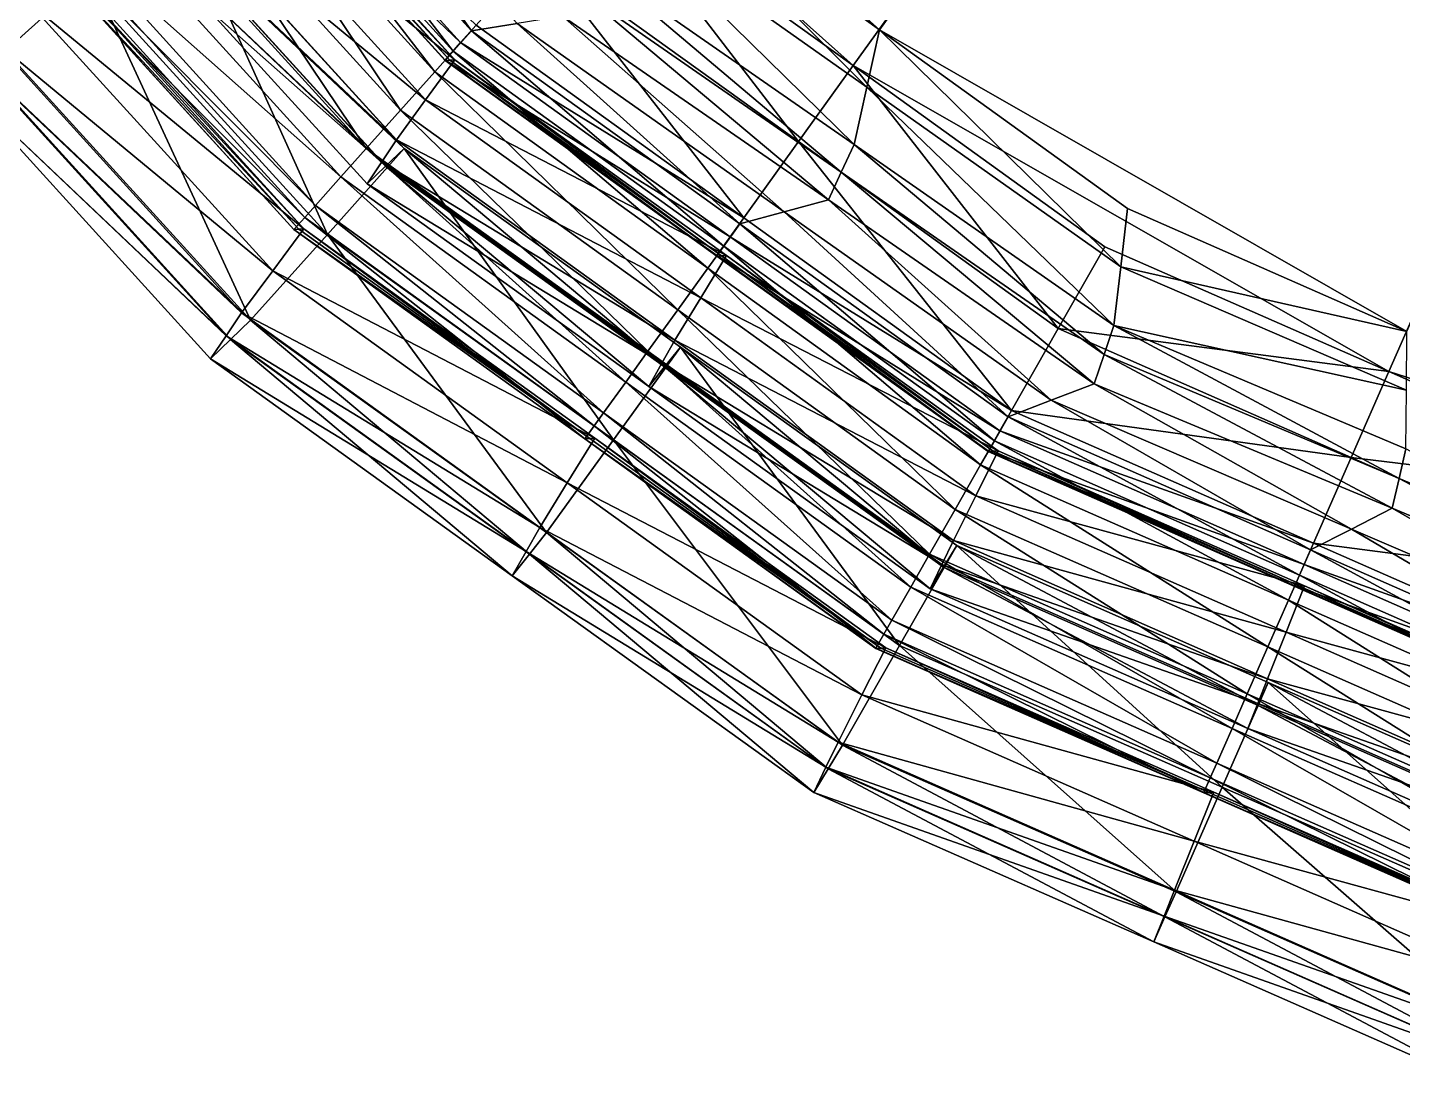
# Model space of a CAD drawing. Extents: x -0.89 to 1.27, y -1.13 to 1.5.
# Drawn here: x -0.5861 to -0.1678, y -1.0881 to -0.7642 of the extents above; entities that cross this region are included whole.
import ezdxf

# ---------------------------------------------------------------- set-up
doc = ezdxf.new("R2010")
doc.units = 0
doc.layers.add('NoName2', color=15, linetype='CONTINUOUS')

msp = doc.modelspace()

# ---------------------------------------------------------------- linework, layer by layer
at = {"layer": 'NoName2', "color": 0}
for points in [[(0.189727, -0.047198, 0.062977), (-0.33491, -0.775809, 0.062975), (-0.474932, -0.650809, 0.062972)], [(0.189721, -0.047525, 0.000983), (-0.46476, -0.641896, 0.000978), (-0.326882, -0.764982, 0.000981)], [(0.189727, -0.047198, 0.062977), (-0.171959, -0.868964, 0.062979), (-0.33491, -0.775809, 0.062975)], [(0.189721, -0.047525, 0.000983), (-0.326882, -0.764982, 0.000981), (-0.166427, -0.856711, 0.000985)], [(0.189727, -0.047198, 0.062977), (0.0068, -0.926205, 0.062982), (-0.171959, -0.868964, 0.062979)], [(-0.326882, -0.764982, 0.000981), (-0.46476, -0.641896, 0.000978), (-0.40229, -0.710685, 0.00098)], [(-0.33491, -0.775809, 0.062975), (-0.41149, -0.720668, 0.062973), (-0.474932, -0.650809, 0.062972)], [(-0.566927, -0.747973, 3.541164), (-0.592747, -0.771364, 3.541143), (-0.639041, -0.668759, 3.541121)], [(-0.596111, -0.768395, 3.430726), (-0.585712, -0.756582, 3.402498), (-0.671295, -0.685688, 3.430667)], [(-0.450981, -0.765212, 0.029917), (-0.504643, -0.690006, 0.029779), (-0.51859, -0.690766, 0.029915)], [(-0.437117, -0.76299, 0.029326), (-0.504643, -0.690006, 0.029779), (-0.450981, -0.765212, 0.029917)], [(-0.454315, -0.768828, 0.161234), (-0.527488, -0.698792, 0.193985), (-0.522276, -0.693995, 0.161232)], [(-0.456572, -0.771475, 0.029917), (-0.51859, -0.690766, 0.029915), (-0.524771, -0.696379, 0.029915)], [(-0.454315, -0.768828, 0.161234), (-0.522276, -0.693995, 0.161232), (-0.4496, -0.763484, 0.12848)], [(-0.450981, -0.765212, 0.029917), (-0.51859, -0.690766, 0.029915), (-0.456572, -0.771475, 0.029917)], [(-0.462163, -0.777738, 0.029917), (-0.524771, -0.696379, 0.029915), (-0.530952, -0.701993, 0.029915)], [(-0.456572, -0.771475, 0.029917), (-0.524771, -0.696379, 0.029915), (-0.462163, -0.777738, 0.029917)], [(-0.472583, -0.78941, 0.045877), (-0.530952, -0.701993, 0.029915), (-0.542472, -0.712454, 0.045876)], [(-0.456052, -0.774057, 3.374356), (-0.534295, -0.709916, 3.40253), (-0.524535, -0.698666, 3.374298)], [(-0.462163, -0.777738, 0.029917), (-0.530952, -0.701993, 0.029915), (-0.472583, -0.78941, 0.045877)], [(-0.457543, -0.77419, 3.111548), (-0.526013, -0.698804, 3.111517), (-0.527492, -0.698942, 2.848737)], [(-0.459033, -0.774302, 0.259494), (-0.527492, -0.698931, 1.554115), (-0.527491, -0.69892, 0.259492)], [(-0.459034, -0.774313, 1.554116), (-0.527492, -0.698931, 1.554115), (-0.459033, -0.774302, 0.259494)], [(-0.459034, -0.774313, 1.554116), (-0.527492, -0.698942, 2.848737), (-0.527492, -0.698931, 1.554115)], [(-0.459034, -0.774323, 2.848739), (-0.457543, -0.77419, 3.111548), (-0.527492, -0.698942, 2.848737)], [(-0.459034, -0.774323, 2.848739), (-0.527492, -0.698942, 2.848737), (-0.459034, -0.774313, 1.554116)], [(-0.459032, -0.774238, 0.226741), (-0.527491, -0.69892, 0.259492), (-0.52749, -0.698856, 0.226739)], [(-0.459033, -0.774302, 0.259494), (-0.527491, -0.69892, 0.259492), (-0.459032, -0.774238, 0.226741)], [(-0.45903, -0.774173, 0.193987), (-0.52749, -0.698856, 0.226739), (-0.527488, -0.698792, 0.193985)], [(-0.459032, -0.774238, 0.226741), (-0.52749, -0.698856, 0.226739), (-0.45903, -0.774173, 0.193987)], [(-0.45903, -0.774173, 0.193987), (-0.527488, -0.698792, 0.193985), (-0.454315, -0.768828, 0.161234)], [(-0.456052, -0.774057, 3.374356), (-0.524535, -0.698666, 3.374298), (-0.526013, -0.698804, 3.111517)], [(-0.457543, -0.77419, 3.111548), (-0.456052, -0.774057, 3.374356), (-0.526013, -0.698804, 3.111517)], [(-0.464949, -0.786229, 3.402587), (-0.544055, -0.721166, 3.430762), (-0.534295, -0.709916, 3.40253)], [(-0.464949, -0.786229, 3.402587), (-0.534295, -0.709916, 3.40253), (-0.456052, -0.774057, 3.374356)], [(-0.330743, -0.782418, 0.012034), (-0.40229, -0.710685, 0.00098), (-0.407981, -0.727713, 0.012375)], [(-0.326882, -0.764982, 0.000981), (-0.40229, -0.710685, 0.00098), (-0.330743, -0.782418, 0.012034)], [(-0.483003, -0.801082, 0.061838), (-0.542472, -0.712454, 0.045876), (-0.553991, -0.722915, 0.061836)], [(-0.472583, -0.78941, 0.045877), (-0.542472, -0.712454, 0.045876), (-0.483003, -0.801082, 0.061838)], [(-0.483003, -0.801082, 0.061838), (-0.553991, -0.722915, 0.061836), (-0.562521, -0.730661, 0.094476)], [(-0.473846, -0.798401, 3.430818), (-0.548886, -0.727491, 3.458697), (-0.544055, -0.721166, 3.430762)], [(-0.473846, -0.798401, 3.430818), (-0.544055, -0.721166, 3.430762), (-0.464949, -0.786229, 3.402587)], [(-0.351538, -0.798964, 0.095729), (-0.430545, -0.742076, 0.095727), (-0.41149, -0.720668, 0.062973)], [(-0.33491, -0.775809, 0.062975), (-0.351538, -0.798964, 0.095729), (-0.41149, -0.720668, 0.062973)], [(-0.494814, -0.827186, 3.541209), (-0.566927, -0.747973, 3.541164), (-0.541108, -0.724582, 3.541186)], [(-0.478289, -0.805123, 3.458749), (-0.553717, -0.733815, 3.486631), (-0.548886, -0.727491, 3.458697)], [(-0.478289, -0.805123, 3.458749), (-0.548886, -0.727491, 3.458697), (-0.473846, -0.798401, 3.430818)], [(-0.471462, -0.801085, 3.541229), (-0.541108, -0.724582, 3.541186), (-0.547412, -0.729198, 3.513908)], [(-0.471462, -0.801085, 3.541229), (-0.494814, -0.827186, 3.541209), (-0.541108, -0.724582, 3.541186)], [(-0.334603, -0.799854, 0.023087), (-0.407981, -0.727713, 0.012375), (-0.413674, -0.744742, 0.02377)], [(-0.330743, -0.782418, 0.012034), (-0.407981, -0.727713, 0.012375), (-0.334603, -0.799854, 0.023087)], [(-0.490719, -0.809725, 0.094478), (-0.562521, -0.730661, 0.094476), (-0.571051, -0.738408, 0.127117)], [(-0.490719, -0.809725, 0.094478), (-0.483003, -0.801082, 0.061838), (-0.562521, -0.730661, 0.094476)], [(-0.477097, -0.806466, 3.513955), (-0.547412, -0.729198, 3.513908), (-0.553717, -0.733815, 3.486631)], [(-0.477097, -0.806466, 3.513955), (-0.471462, -0.801085, 3.541229), (-0.547412, -0.729198, 3.513908)], [(-0.482733, -0.811846, 3.486681), (-0.477097, -0.806466, 3.513955), (-0.553717, -0.733815, 3.486631)], [(-0.482733, -0.811846, 3.486681), (-0.553717, -0.733815, 3.486631), (-0.478289, -0.805123, 3.458749)], [(-0.498435, -0.818368, 0.127119), (-0.571051, -0.738408, 0.127117), (-0.574684, -0.741707, 0.159758)], [(-0.498435, -0.818368, 0.127119), (-0.490719, -0.809725, 0.094478), (-0.571051, -0.738408, 0.127117)], [(-0.501721, -0.822049, 0.15976), (-0.574684, -0.741707, 0.159758), (-0.578317, -0.745006, 0.192398)], [(-0.501721, -0.822049, 0.15976), (-0.498435, -0.818368, 0.127119), (-0.574684, -0.741707, 0.159758)], [(-0.368166, -0.82212, 0.128482), (-0.4496, -0.763484, 0.12848), (-0.430545, -0.742076, 0.095727)], [(-0.351538, -0.798964, 0.095729), (-0.368166, -0.82212, 0.128482), (-0.430545, -0.742076, 0.095727)], [(-0.518166, -0.853288, 3.541189), (-0.592747, -0.771364, 3.541143), (-0.566927, -0.747973, 3.541164)], [(-0.501977, -0.825503, 3.374331), (-0.575313, -0.744769, 3.374269), (-0.585712, -0.756582, 3.402498)], [(-0.505004, -0.825727, 0.225041), (-0.578317, -0.745006, 0.192398), (-0.578313, -0.745003, 0.225039)], [(-0.505007, -0.82573, 0.1924), (-0.501721, -0.822049, 0.15976), (-0.578317, -0.745006, 0.192398)], [(-0.505007, -0.82573, 0.1924), (-0.578317, -0.745006, 0.192398), (-0.505004, -0.825727, 0.225041)], [(-0.505001, -0.825723, 0.257681), (-0.578313, -0.745003, 0.225039), (-0.57831, -0.745, 0.257679)], [(-0.505004, -0.825727, 0.225041), (-0.578313, -0.745003, 0.225039), (-0.505001, -0.825723, 0.257681)], [(-0.503489, -0.825627, 3.112949), (-0.578311, -0.745029, 2.851566), (-0.576812, -0.744899, 3.112917)], [(-0.505001, -0.825723, 0.257681), (-0.57831, -0.745, 0.257679), (-0.578311, -0.745015, 1.554623)], [(-0.505002, -0.825737, 1.554624), (-0.578311, -0.745015, 1.554623), (-0.578311, -0.745029, 2.851566)], [(-0.505002, -0.825737, 1.554624), (-0.505001, -0.825723, 0.257681), (-0.578311, -0.745015, 1.554623)], [(-0.505002, -0.825752, 2.851567), (-0.505002, -0.825737, 1.554624), (-0.578311, -0.745029, 2.851566)], [(-0.505002, -0.825752, 2.851567), (-0.578311, -0.745029, 2.851566), (-0.503489, -0.825627, 3.112949)], [(-0.501977, -0.825503, 3.374331), (-0.576812, -0.744899, 3.112917), (-0.575313, -0.744769, 3.374269)], [(-0.503489, -0.825627, 3.112949), (-0.576812, -0.744899, 3.112917), (-0.501977, -0.825503, 3.374331)], [(-0.494814, -0.827186, 3.541209), (-0.518166, -0.853288, 3.541189), (-0.566927, -0.747973, 3.541164)], [(-0.33851, -0.808277, 0.025369), (-0.413674, -0.744742, 0.02377), (-0.418463, -0.752754, 0.026252)], [(-0.334603, -0.799854, 0.023087), (-0.413674, -0.744742, 0.02377), (-0.33851, -0.808277, 0.025369)], [(-0.342416, -0.816701, 0.027651), (-0.418463, -0.752754, 0.026252), (-0.423253, -0.760766, 0.028735)], [(-0.33851, -0.808277, 0.025369), (-0.418463, -0.752754, 0.026252), (-0.342416, -0.816701, 0.027651)], [(-0.511451, -0.838303, 3.402559), (-0.585712, -0.756582, 3.402498), (-0.596111, -0.768395, 3.430726)], [(-0.511451, -0.838303, 3.402559), (-0.501977, -0.825503, 3.374331), (-0.585712, -0.756582, 3.402498)], [(-0.355894, -0.820338, 0.028785), (-0.423253, -0.760766, 0.028735), (-0.437117, -0.76299, 0.029326)], [(-0.342416, -0.816701, 0.027651), (-0.423253, -0.760766, 0.028735), (-0.355894, -0.820338, 0.028785)], [(-0.37425, -0.83075, 0.029919), (-0.450981, -0.765212, 0.029917), (-0.456572, -0.771475, 0.029917)], [(-0.4496, -0.763484, 0.12848), (-0.368166, -0.82212, 0.128482), (-0.454315, -0.768828, 0.161234)], [(-0.369372, -0.823975, 0.029919), (-0.437117, -0.76299, 0.029326), (-0.450981, -0.765212, 0.029917)], [(-0.369372, -0.823975, 0.029919), (-0.450981, -0.765212, 0.029917), (-0.37425, -0.83075, 0.029919)], [(-0.355894, -0.820338, 0.028785), (-0.437117, -0.76299, 0.029326), (-0.369372, -0.823975, 0.029919)], [(-0.253504, -0.837122, 0.011694), (-0.326882, -0.764982, 0.000981), (-0.330743, -0.782418, 0.012034)], [(-0.166427, -0.856711, 0.000985), (-0.326882, -0.764982, 0.000981), (-0.251475, -0.819279, 0.000983)], [(-0.251475, -0.819279, 0.000983), (-0.326882, -0.764982, 0.000981), (-0.253504, -0.837122, 0.011694)], [(-0.520926, -0.851103, 3.430786), (-0.596111, -0.768395, 3.430726), (-0.601229, -0.774963, 3.458659)], [(-0.520926, -0.851103, 3.430786), (-0.511451, -0.838303, 3.402559), (-0.596111, -0.768395, 3.430726)], [(-0.454315, -0.768828, 0.161234), (-0.372281, -0.827897, 0.161235), (-0.45903, -0.774173, 0.193987)], [(-0.368166, -0.82212, 0.128482), (-0.372281, -0.827897, 0.161235), (-0.454315, -0.768828, 0.161234)], [(-0.518166, -0.853288, 3.541189), (-0.599547, -0.776448, 3.513867), (-0.592747, -0.771364, 3.541143)], [(-0.379129, -0.837526, 0.029919), (-0.456572, -0.771475, 0.029917), (-0.462163, -0.777738, 0.029917)], [(-0.37425, -0.83075, 0.029919), (-0.456572, -0.771475, 0.029917), (-0.379129, -0.837526, 0.029919)], [(-0.52563, -0.858097, 3.458715), (-0.601229, -0.774963, 3.458659), (-0.606347, -0.781531, 3.486591)], [(-0.524249, -0.85919, 3.513917), (-0.606347, -0.781531, 3.486591), (-0.599547, -0.776448, 3.513867)], [(-0.52563, -0.858097, 3.458715), (-0.520926, -0.851103, 3.430786), (-0.601229, -0.774963, 3.458659)], [(-0.524249, -0.85919, 3.513917), (-0.599547, -0.776448, 3.513867), (-0.518166, -0.853288, 3.541189)], [(-0.388222, -0.850154, 0.045879), (-0.462163, -0.777738, 0.029917), (-0.472583, -0.78941, 0.045877)], [(-0.456052, -0.774057, 3.374356), (-0.373406, -0.833583, 3.374423), (-0.464949, -0.786229, 3.402587)], [(-0.379129, -0.837526, 0.029919), (-0.462163, -0.777738, 0.029917), (-0.388222, -0.850154, 0.045879)], [(-0.459034, -0.774323, 2.848739), (-0.376399, -0.833824, 2.848741), (-0.457543, -0.77419, 3.111548)], [(-0.459033, -0.774302, 0.259494), (-0.376398, -0.833803, 0.259496), (-0.459034, -0.774313, 1.554116)], [(-0.376398, -0.833803, 0.259496), (-0.376399, -0.833813, 1.554118), (-0.459034, -0.774313, 1.554116)], [(-0.459034, -0.774313, 1.554116), (-0.376399, -0.833813, 1.554118), (-0.459034, -0.774323, 2.848739)], [(-0.376399, -0.833813, 1.554118), (-0.376399, -0.833824, 2.848741), (-0.459034, -0.774323, 2.848739)], [(-0.459032, -0.774238, 0.226741), (-0.376397, -0.833738, 0.226743), (-0.459033, -0.774302, 0.259494)], [(-0.376397, -0.833738, 0.226743), (-0.376398, -0.833803, 0.259496), (-0.459033, -0.774302, 0.259494)], [(-0.45903, -0.774173, 0.193987), (-0.376395, -0.833674, 0.193989), (-0.459032, -0.774238, 0.226741)], [(-0.376395, -0.833674, 0.193989), (-0.376397, -0.833738, 0.226743), (-0.459032, -0.774238, 0.226741)], [(-0.372281, -0.827897, 0.161235), (-0.376395, -0.833674, 0.193989), (-0.45903, -0.774173, 0.193987)], [(-0.457543, -0.77419, 3.111548), (-0.374903, -0.833703, 3.111582), (-0.456052, -0.774057, 3.374356)], [(-0.376399, -0.833824, 2.848741), (-0.374903, -0.833703, 3.111582), (-0.457543, -0.77419, 3.111548)], [(-0.374903, -0.833703, 3.111582), (-0.373406, -0.833583, 3.374423), (-0.456052, -0.774057, 3.374356)], [(-0.272531, -0.855853, 0.09573), (-0.351538, -0.798964, 0.095729), (-0.33491, -0.775809, 0.062975)], [(-0.25833, -0.83095, 0.062977), (-0.272531, -0.855853, 0.09573), (-0.33491, -0.775809, 0.062975)], [(-0.171959, -0.868964, 0.062979), (-0.25833, -0.83095, 0.062977), (-0.33491, -0.775809, 0.062975)], [(-0.530333, -0.865092, 3.486645), (-0.52563, -0.858097, 3.458715), (-0.606347, -0.781531, 3.486591)], [(-0.530333, -0.865092, 3.486645), (-0.606347, -0.781531, 3.486591), (-0.524249, -0.85919, 3.513917)], [(-0.464949, -0.786229, 3.402587), (-0.381262, -0.846483, 3.402654), (-0.473846, -0.798401, 3.430818)], [(-0.373406, -0.833583, 3.374423), (-0.381262, -0.846483, 3.402654), (-0.464949, -0.786229, 3.402587)], [(-0.255533, -0.854966, 0.022404), (-0.330743, -0.782418, 0.012034), (-0.334603, -0.799854, 0.023087)], [(-0.253504, -0.837122, 0.011694), (-0.330743, -0.782418, 0.012034), (-0.255533, -0.854966, 0.022404)], [(-0.397315, -0.862782, 0.06184), (-0.472583, -0.78941, 0.045877), (-0.483003, -0.801082, 0.061838)], [(-0.388222, -0.850154, 0.045879), (-0.472583, -0.78941, 0.045877), (-0.397315, -0.862782, 0.06184)], [(-0.473846, -0.798401, 3.430818), (-0.389118, -0.859383, 3.430883), (-0.478289, -0.805123, 3.458749)], [(-0.381262, -0.846483, 3.402654), (-0.389118, -0.859383, 3.430883), (-0.473846, -0.798401, 3.430818)], [(-0.407787, -0.889731, 3.541266), (-0.494814, -0.827186, 3.541209), (-0.471462, -0.801085, 3.541229)], [(-0.483003, -0.801082, 0.061838), (-0.490719, -0.809725, 0.094478), (-0.404048, -0.872132, 0.09448)], [(-0.397315, -0.862782, 0.06184), (-0.483003, -0.801082, 0.061838), (-0.404048, -0.872132, 0.09448)], [(-0.477097, -0.806466, 3.513955), (-0.392241, -0.867473, 3.514013), (-0.471462, -0.801085, 3.541229)], [(-0.392241, -0.867473, 3.514013), (-0.387413, -0.861489, 3.541284), (-0.471462, -0.801085, 3.541229)], [(-0.387413, -0.861489, 3.541284), (-0.407787, -0.889731, 3.541266), (-0.471462, -0.801085, 3.541229)], [(-0.286732, -0.880757, 0.128484), (-0.368166, -0.82212, 0.128482), (-0.351538, -0.798964, 0.095729)], [(-0.272531, -0.855853, 0.09573), (-0.286732, -0.880757, 0.128484), (-0.351538, -0.798964, 0.095729)], [(-0.258556, -0.8638, 0.024486), (-0.334603, -0.799854, 0.023087), (-0.33851, -0.808277, 0.025369)], [(-0.255533, -0.854966, 0.022404), (-0.334603, -0.799854, 0.023087), (-0.258556, -0.8638, 0.024486)], [(-0.478289, -0.805123, 3.458749), (-0.393094, -0.86642, 3.458813), (-0.482733, -0.811846, 3.486681)], [(-0.482733, -0.811846, 3.486681), (-0.397069, -0.873457, 3.486742), (-0.477097, -0.806466, 3.513955)], [(-0.389118, -0.859383, 3.430883), (-0.393094, -0.86642, 3.458813), (-0.478289, -0.805123, 3.458749)], [(-0.397069, -0.873457, 3.486742), (-0.392241, -0.867473, 3.514013), (-0.477097, -0.806466, 3.513955)], [(-0.490719, -0.809725, 0.094478), (-0.498435, -0.818368, 0.127119), (-0.410781, -0.881483, 0.127121)], [(-0.404048, -0.872132, 0.09448), (-0.490719, -0.809725, 0.094478), (-0.410781, -0.881483, 0.127121)], [(-0.261578, -0.872635, 0.026567), (-0.33851, -0.808277, 0.025369), (-0.342416, -0.816701, 0.027651)], [(-0.258556, -0.8638, 0.024486), (-0.33851, -0.808277, 0.025369), (-0.261578, -0.872635, 0.026567)], [(-0.393094, -0.86642, 3.458813), (-0.397069, -0.873457, 3.486742), (-0.482733, -0.811846, 3.486681)], [(-0.498435, -0.818368, 0.127119), (-0.501721, -0.822049, 0.15976), (-0.413648, -0.885465, 0.159761)], [(-0.410781, -0.881483, 0.127121), (-0.498435, -0.818368, 0.127119), (-0.413648, -0.885465, 0.159761)], [(-0.27467, -0.877686, 0.028244), (-0.342416, -0.816701, 0.027651), (-0.355894, -0.820338, 0.028785)], [(-0.261578, -0.872635, 0.026567), (-0.342416, -0.816701, 0.027651), (-0.27467, -0.877686, 0.028244)], [(-0.166427, -0.856711, 0.000985), (-0.251475, -0.819279, 0.000983), (-0.253504, -0.837122, 0.011694)], [(-0.501721, -0.822049, 0.15976), (-0.505007, -0.82573, 0.1924), (-0.416516, -0.889447, 0.192402)], [(-0.413648, -0.885465, 0.159761), (-0.501721, -0.822049, 0.15976), (-0.416516, -0.889447, 0.192402)], [(-0.291929, -0.890026, 0.029921), (-0.369372, -0.823975, 0.029919), (-0.37425, -0.83075, 0.029919)], [(-0.368166, -0.82212, 0.128482), (-0.286732, -0.880757, 0.128484), (-0.372281, -0.827897, 0.161235)], [(-0.287762, -0.882737, 0.029921), (-0.355894, -0.820338, 0.028785), (-0.369372, -0.823975, 0.029919)], [(-0.287762, -0.882737, 0.029921), (-0.369372, -0.823975, 0.029919), (-0.291929, -0.890026, 0.029921)], [(-0.27467, -0.877686, 0.028244), (-0.355894, -0.820338, 0.028785), (-0.287762, -0.882737, 0.029921)], [(-0.428162, -0.917972, 3.541248), (-0.518166, -0.853288, 3.541189), (-0.494814, -0.827186, 3.541209)], [(-0.501977, -0.825503, 3.374331), (-0.511451, -0.838303, 3.402559), (-0.413475, -0.889246, 3.374402)], [(-0.505007, -0.82573, 0.1924), (-0.505004, -0.825727, 0.225041), (-0.416513, -0.889444, 0.225043)], [(-0.416516, -0.889447, 0.192402), (-0.505007, -0.82573, 0.1924), (-0.416513, -0.889444, 0.225043)], [(-0.505004, -0.825727, 0.225041), (-0.505001, -0.825723, 0.257681), (-0.416511, -0.88944, 0.257683)], [(-0.416513, -0.889444, 0.225043), (-0.505004, -0.825727, 0.225041), (-0.416511, -0.88944, 0.257683)], [(-0.505002, -0.825752, 2.851567), (-0.503489, -0.825627, 3.112949), (-0.414994, -0.889358, 3.112986)], [(-0.505001, -0.825723, 0.257681), (-0.505002, -0.825737, 1.554624), (-0.416512, -0.889454, 1.554626)], [(-0.505002, -0.825737, 1.554624), (-0.505002, -0.825752, 2.851567), (-0.416512, -0.889469, 2.85157)], [(-0.416512, -0.889454, 1.554626), (-0.505002, -0.825737, 1.554624), (-0.416512, -0.889469, 2.85157)], [(-0.416512, -0.889469, 2.85157), (-0.505002, -0.825752, 2.851567), (-0.414994, -0.889358, 3.112986)], [(-0.416511, -0.88944, 0.257683), (-0.505001, -0.825723, 0.257681), (-0.416512, -0.889454, 1.554626)], [(-0.503489, -0.825627, 3.112949), (-0.501977, -0.825503, 3.374331), (-0.414994, -0.889358, 3.112986)], [(-0.414994, -0.889358, 3.112986), (-0.501977, -0.825503, 3.374331), (-0.413475, -0.889246, 3.374402)], [(-0.407787, -0.889731, 3.541266), (-0.428162, -0.917972, 3.541248), (-0.494814, -0.827186, 3.541209)], [(-0.372281, -0.827897, 0.161235), (-0.290246, -0.886966, 0.161237), (-0.376395, -0.833674, 0.193989)], [(-0.286732, -0.880757, 0.128484), (-0.290246, -0.886966, 0.161237), (-0.372281, -0.827897, 0.161235)], [(-0.296095, -0.897314, 0.029921), (-0.37425, -0.83075, 0.029919), (-0.379129, -0.837526, 0.029919)], [(-0.291929, -0.890026, 0.029921), (-0.37425, -0.83075, 0.029919), (-0.296095, -0.897314, 0.029921)], [(-0.25833, -0.83095, 0.062977), (-0.171959, -0.868964, 0.062979), (-0.272531, -0.855853, 0.09573)], [(-0.373406, -0.833583, 3.374423), (-0.290761, -0.893109, 3.37449), (-0.381262, -0.846483, 3.402654)], [(-0.376399, -0.833824, 2.848741), (-0.293764, -0.893325, 2.848743), (-0.374903, -0.833703, 3.111582)], [(-0.376398, -0.833803, 0.259496), (-0.293764, -0.893303, 0.259498), (-0.376399, -0.833813, 1.554118)], [(-0.293764, -0.893303, 0.259498), (-0.293764, -0.893314, 1.55412), (-0.376399, -0.833813, 1.554118)], [(-0.376399, -0.833813, 1.554118), (-0.293764, -0.893314, 1.55412), (-0.376399, -0.833824, 2.848741)], [(-0.293764, -0.893314, 1.55412), (-0.293764, -0.893325, 2.848743), (-0.376399, -0.833824, 2.848741)], [(-0.376397, -0.833738, 0.226743), (-0.293762, -0.893239, 0.226744), (-0.376398, -0.833803, 0.259496)], [(-0.293762, -0.893239, 0.226744), (-0.293764, -0.893303, 0.259498), (-0.376398, -0.833803, 0.259496)], [(-0.376395, -0.833674, 0.193989), (-0.29376, -0.893175, 0.193991), (-0.376397, -0.833738, 0.226743)], [(-0.29376, -0.893175, 0.193991), (-0.293762, -0.893239, 0.226744), (-0.376397, -0.833738, 0.226743)], [(-0.290246, -0.886966, 0.161237), (-0.29376, -0.893175, 0.193991), (-0.376395, -0.833674, 0.193989)], [(-0.374903, -0.833703, 3.111582), (-0.292262, -0.893217, 3.111616), (-0.373406, -0.833583, 3.374423)], [(-0.293764, -0.893325, 2.848743), (-0.292262, -0.893217, 3.111616), (-0.374903, -0.833703, 3.111582)], [(-0.292262, -0.893217, 3.111616), (-0.290761, -0.893109, 3.37449), (-0.373406, -0.833583, 3.374423)], [(-0.511451, -0.838303, 3.402559), (-0.520926, -0.851103, 3.430786), (-0.421835, -0.902826, 3.40263)], [(-0.413475, -0.889246, 3.374402), (-0.511451, -0.838303, 3.402559), (-0.421835, -0.902826, 3.40263)], [(-0.303861, -0.910898, 0.045881), (-0.379129, -0.837526, 0.029919), (-0.388222, -0.850154, 0.045879)], [(-0.296095, -0.897314, 0.029921), (-0.379129, -0.837526, 0.029919), (-0.303861, -0.910898, 0.045881)], [(-0.16658, -0.874572, 0.011292), (-0.253504, -0.837122, 0.011694), (-0.255533, -0.854966, 0.022404)], [(-0.16658, -0.874572, 0.011292), (-0.166427, -0.856711, 0.000985), (-0.253504, -0.837122, 0.011694)], [(-0.381262, -0.846483, 3.402654), (-0.297575, -0.906737, 3.402719), (-0.389118, -0.859383, 3.430883)], [(-0.290761, -0.893109, 3.37449), (-0.297575, -0.906737, 3.402719), (-0.381262, -0.846483, 3.402654)], [(-0.520926, -0.851103, 3.430786), (-0.52563, -0.858097, 3.458715), (-0.430195, -0.916405, 3.430857)], [(-0.524249, -0.85919, 3.513917), (-0.518166, -0.853288, 3.541189), (-0.433381, -0.924521, 3.513979)], [(-0.421835, -0.902826, 3.40263), (-0.520926, -0.851103, 3.430786), (-0.430195, -0.916405, 3.430857)], [(-0.433381, -0.924521, 3.513979), (-0.518166, -0.853288, 3.541189), (-0.428162, -0.917972, 3.541248)], [(-0.311627, -0.924481, 0.061842), (-0.388222, -0.850154, 0.045879), (-0.397315, -0.862782, 0.06184)], [(-0.303861, -0.910898, 0.045881), (-0.388222, -0.850154, 0.045879), (-0.311627, -0.924481, 0.061842)], [(-0.272531, -0.855853, 0.09573), (-0.183423, -0.895073, 0.095732), (-0.286732, -0.880757, 0.128484)], [(-0.171959, -0.868964, 0.062979), (-0.183423, -0.895073, 0.095732), (-0.272531, -0.855853, 0.09573)], [(-0.168806, -0.901486, 0.023478), (-0.255533, -0.854966, 0.022404), (-0.258556, -0.8638, 0.024486)], [(-0.166733, -0.892433, 0.021599), (-0.255533, -0.854966, 0.022404), (-0.168806, -0.901486, 0.023478)], [(-0.166733, -0.892433, 0.021599), (-0.16658, -0.874572, 0.011292), (-0.255533, -0.854966, 0.022404)], [(-0.52563, -0.858097, 3.458715), (-0.530333, -0.865092, 3.486645), (-0.434398, -0.923737, 3.458784)], [(-0.530333, -0.865092, 3.486645), (-0.524249, -0.85919, 3.513917), (-0.4386, -0.931069, 3.48671)], [(-0.430195, -0.916405, 3.430857), (-0.52563, -0.858097, 3.458715), (-0.434398, -0.923737, 3.458784)], [(-0.4386, -0.931069, 3.48671), (-0.524249, -0.85919, 3.513917), (-0.433381, -0.924521, 3.513979)], [(-0.320761, -0.952275, 3.541323), (-0.407787, -0.889731, 3.541266), (-0.387413, -0.861489, 3.541284)], [(-0.389118, -0.859383, 3.430883), (-0.30439, -0.920365, 3.430949), (-0.393094, -0.86642, 3.458813)], [(-0.392241, -0.867473, 3.514013), (-0.307385, -0.928481, 3.514072), (-0.387413, -0.861489, 3.541284)], [(-0.297575, -0.906737, 3.402719), (-0.30439, -0.920365, 3.430949), (-0.389118, -0.859383, 3.430883)], [(-0.303364, -0.921893, 3.541339), (-0.320761, -0.952275, 3.541323), (-0.387413, -0.861489, 3.541284)], [(-0.307385, -0.928481, 3.514072), (-0.303364, -0.921893, 3.541339), (-0.387413, -0.861489, 3.541284)], [(-0.434398, -0.923737, 3.458784), (-0.530333, -0.865092, 3.486645), (-0.4386, -0.931069, 3.48671)], [(-0.397315, -0.862782, 0.06184), (-0.404048, -0.872132, 0.09448), (-0.317377, -0.934539, 0.094482)], [(-0.311627, -0.924481, 0.061842), (-0.397315, -0.862782, 0.06184), (-0.317377, -0.934539, 0.094482)], [(-0.170879, -0.910538, 0.025356), (-0.258556, -0.8638, 0.024486), (-0.261578, -0.872635, 0.026567)], [(-0.168806, -0.901486, 0.023478), (-0.258556, -0.8638, 0.024486), (-0.170879, -0.910538, 0.025356)], [(-0.393094, -0.86642, 3.458813), (-0.307898, -0.927717, 3.458876), (-0.397069, -0.873457, 3.486742)], [(-0.397069, -0.873457, 3.486742), (-0.311406, -0.935068, 3.486803), (-0.392241, -0.867473, 3.514013)], [(-0.30439, -0.920365, 3.430949), (-0.307898, -0.927717, 3.458876), (-0.393094, -0.86642, 3.458813)], [(-0.311406, -0.935068, 3.486803), (-0.307385, -0.928481, 3.514072), (-0.392241, -0.867473, 3.514013)], [(-0.171959, -0.868964, 0.062979), (-0.085587, -0.906979, 0.06298), (-0.183423, -0.895073, 0.095732)], [(0.0068, -0.926205, 0.062982), (-0.085587, -0.906979, 0.06298), (-0.171959, -0.868964, 0.062979)], [(-0.404048, -0.872132, 0.09448), (-0.410781, -0.881483, 0.127121), (-0.323127, -0.944597, 0.127123)], [(-0.317377, -0.934539, 0.094482), (-0.404048, -0.872132, 0.09448), (-0.323127, -0.944597, 0.127123)], [(-0.307898, -0.927717, 3.458876), (-0.311406, -0.935068, 3.486803), (-0.397069, -0.873457, 3.486742)], [(-0.183299, -0.916894, 0.027639), (-0.261578, -0.872635, 0.026567), (-0.27467, -0.877686, 0.028244)], [(-0.170879, -0.910538, 0.025356), (-0.261578, -0.872635, 0.026567), (-0.183299, -0.916894, 0.027639)], [(-0.195719, -0.923249, 0.029923), (-0.27467, -0.877686, 0.028244), (-0.287762, -0.882737, 0.029921)], [(-0.183299, -0.916894, 0.027639), (-0.27467, -0.877686, 0.028244), (-0.195719, -0.923249, 0.029923)], [(-0.410781, -0.881483, 0.127121), (-0.413648, -0.885465, 0.159761), (-0.325576, -0.948881, 0.159763)], [(-0.323127, -0.944597, 0.127123), (-0.410781, -0.881483, 0.127121), (-0.325576, -0.948881, 0.159763)], [(-0.286732, -0.880757, 0.128484), (-0.194886, -0.92118, 0.128486), (-0.290246, -0.886966, 0.161237)], [(-0.183423, -0.895073, 0.095732), (-0.194886, -0.92118, 0.128486), (-0.286732, -0.880757, 0.128484)], [(-0.413648, -0.885465, 0.159761), (-0.416516, -0.889447, 0.192402), (-0.328025, -0.953165, 0.192404)], [(-0.325576, -0.948881, 0.159763), (-0.413648, -0.885465, 0.159761), (-0.328025, -0.953165, 0.192404)], [(-0.199082, -0.93089, 0.029923), (-0.287762, -0.882737, 0.029921), (-0.291929, -0.890026, 0.029921)], [(-0.195719, -0.923249, 0.029923), (-0.287762, -0.882737, 0.029921), (-0.199082, -0.93089, 0.029923)], [(-0.338158, -0.982657, 3.541307), (-0.428162, -0.917972, 3.541248), (-0.407787, -0.889731, 3.541266)], [(-0.413475, -0.889246, 3.374402), (-0.421835, -0.902826, 3.40263), (-0.324974, -0.95299, 3.374473)], [(-0.416516, -0.889447, 0.192402), (-0.416513, -0.889444, 0.225043), (-0.328023, -0.953161, 0.225045)], [(-0.328025, -0.953165, 0.192404), (-0.416516, -0.889447, 0.192402), (-0.328023, -0.953161, 0.225045)], [(-0.416513, -0.889444, 0.225043), (-0.416511, -0.88944, 0.257683), (-0.328021, -0.953157, 0.257685)], [(-0.328023, -0.953161, 0.225045), (-0.416513, -0.889444, 0.225043), (-0.328021, -0.953157, 0.257685)], [(-0.416512, -0.889469, 2.85157), (-0.414994, -0.889358, 3.112986), (-0.326498, -0.953088, 3.113022)], [(-0.416511, -0.88944, 0.257683), (-0.416512, -0.889454, 1.554626), (-0.328021, -0.953171, 1.554628)], [(-0.416512, -0.889454, 1.554626), (-0.416512, -0.889469, 2.85157), (-0.328022, -0.953186, 2.851572)], [(-0.328021, -0.953171, 1.554628), (-0.416512, -0.889454, 1.554626), (-0.328022, -0.953186, 2.851572)], [(-0.328022, -0.953186, 2.851572), (-0.416512, -0.889469, 2.85157), (-0.326498, -0.953088, 3.113022)], [(-0.328021, -0.953157, 0.257685), (-0.416511, -0.88944, 0.257683), (-0.328021, -0.953171, 1.554628)], [(-0.414994, -0.889358, 3.112986), (-0.413475, -0.889246, 3.374402), (-0.326498, -0.953088, 3.113022)], [(-0.326498, -0.953088, 3.113022), (-0.413475, -0.889246, 3.374402), (-0.324974, -0.95299, 3.374473)], [(-0.320761, -0.952275, 3.541323), (-0.338158, -0.982657, 3.541307), (-0.407787, -0.889731, 3.541266)], [(-0.202445, -0.938532, 0.029923), (-0.291929, -0.890026, 0.029921), (-0.296095, -0.897314, 0.029921)], [(-0.290246, -0.886966, 0.161237), (-0.197723, -0.927687, 0.161239), (-0.29376, -0.893175, 0.193991)], [(-0.199082, -0.93089, 0.029923), (-0.291929, -0.890026, 0.029921), (-0.202445, -0.938532, 0.029923)], [(-0.194886, -0.92118, 0.128486), (-0.197723, -0.927687, 0.161239), (-0.290246, -0.886966, 0.161237)], [(-0.290761, -0.893109, 3.37449), (-0.197564, -0.934168, 3.374561), (-0.297575, -0.906737, 3.402719)], [(-0.293764, -0.893325, 2.848743), (-0.200564, -0.934345, 2.848745), (-0.292262, -0.893217, 3.111616)], [(-0.293762, -0.893239, 0.226744), (-0.200562, -0.934259, 0.226746), (-0.293764, -0.893303, 0.259498)], [(-0.293764, -0.893303, 0.259498), (-0.200563, -0.934323, 0.2595), (-0.293764, -0.893314, 1.55412)], [(-0.200562, -0.934259, 0.226746), (-0.200563, -0.934323, 0.2595), (-0.293764, -0.893303, 0.259498)], [(-0.200563, -0.934323, 0.2595), (-0.200564, -0.934334, 1.554122), (-0.293764, -0.893314, 1.55412)], [(-0.293764, -0.893314, 1.55412), (-0.200564, -0.934334, 1.554122), (-0.293764, -0.893325, 2.848743)], [(-0.200564, -0.934334, 1.554122), (-0.200564, -0.934345, 2.848745), (-0.293764, -0.893325, 2.848743)], [(-0.29376, -0.893175, 0.193991), (-0.20056, -0.934195, 0.193993), (-0.293762, -0.893239, 0.226744)], [(-0.20056, -0.934195, 0.193993), (-0.200562, -0.934259, 0.226746), (-0.293762, -0.893239, 0.226744)], [(-0.197723, -0.927687, 0.161239), (-0.20056, -0.934195, 0.193993), (-0.29376, -0.893175, 0.193991)], [(-0.292262, -0.893217, 3.111616), (-0.199064, -0.934257, 3.111653), (-0.290761, -0.893109, 3.37449)], [(-0.200564, -0.934345, 2.848745), (-0.199064, -0.934257, 3.111653), (-0.292262, -0.893217, 3.111616)], [(-0.199064, -0.934257, 3.111653), (-0.197564, -0.934168, 3.374561), (-0.290761, -0.893109, 3.37449)], [(-0.183423, -0.895073, 0.095732), (-0.094314, -0.934291, 0.095734), (-0.194886, -0.92118, 0.128486)], [(-0.085587, -0.906979, 0.06298), (-0.094314, -0.934291, 0.095734), (-0.183423, -0.895073, 0.095732)], [(-0.079057, -0.939171, 0.022469), (-0.166733, -0.892433, 0.021599), (-0.168806, -0.901486, 0.023478)], [(-0.208714, -0.952775, 0.045883), (-0.296095, -0.897314, 0.029921), (-0.303861, -0.910898, 0.045881)], [(-0.202445, -0.938532, 0.029923), (-0.296095, -0.897314, 0.029921), (-0.208714, -0.952775, 0.045883)], [(-0.421835, -0.902826, 3.40263), (-0.430195, -0.916405, 3.430857), (-0.332219, -0.967349, 3.4027)], [(-0.324974, -0.95299, 3.374473), (-0.421835, -0.902826, 3.40263), (-0.332219, -0.967349, 3.4027)], [(-0.08018, -0.948442, 0.024144), (-0.168806, -0.901486, 0.023478), (-0.170879, -0.910538, 0.025356)], [(-0.079057, -0.939171, 0.022469), (-0.168806, -0.901486, 0.023478), (-0.08018, -0.948442, 0.024144)], [(-0.297575, -0.906737, 3.402719), (-0.203205, -0.948299, 3.402791), (-0.30439, -0.920365, 3.430949)], [(-0.197564, -0.934168, 3.374561), (-0.203205, -0.948299, 3.402791), (-0.297575, -0.906737, 3.402719)], [(-0.214983, -0.967017, 0.061843), (-0.303861, -0.910898, 0.045881), (-0.311627, -0.924481, 0.061842)], [(-0.208714, -0.952775, 0.045883), (-0.303861, -0.910898, 0.045881), (-0.214983, -0.967017, 0.061843)], [(-0.091928, -0.956101, 0.027034), (-0.170879, -0.910538, 0.025356), (-0.183299, -0.916894, 0.027639)], [(-0.08018, -0.948442, 0.024144), (-0.170879, -0.910538, 0.025356), (-0.091928, -0.956101, 0.027034)], [(-0.430195, -0.916405, 3.430857), (-0.434398, -0.923737, 3.458784), (-0.339464, -0.981708, 3.430927)], [(-0.433381, -0.924521, 3.513979), (-0.428162, -0.917972, 3.541248), (-0.342512, -0.989851, 3.514041)], [(-0.332219, -0.967349, 3.4027), (-0.430195, -0.916405, 3.430857), (-0.339464, -0.981708, 3.430927)], [(-0.342512, -0.989851, 3.514041), (-0.428162, -0.917972, 3.541248), (-0.338158, -0.982657, 3.541307)], [(-0.103675, -0.963759, 0.029924), (-0.183299, -0.916894, 0.027639), (-0.195719, -0.923249, 0.029923)], [(-0.091928, -0.956101, 0.027034), (-0.183299, -0.916894, 0.027639), (-0.103675, -0.963759, 0.029924)], [(-0.434398, -0.923737, 3.458784), (-0.4386, -0.931069, 3.48671), (-0.343165, -0.989377, 3.458852)], [(-0.339464, -0.981708, 3.430927), (-0.434398, -0.923737, 3.458784), (-0.343165, -0.989377, 3.458852)], [(-0.222624, -0.995417, 3.541391), (-0.320761, -0.952275, 3.541323), (-0.303364, -0.921893, 3.541339)], [(-0.30439, -0.920365, 3.430949), (-0.208845, -0.962429, 3.431021), (-0.307898, -0.927717, 3.458876)], [(-0.307385, -0.928481, 3.514072), (-0.211696, -0.970563, 3.514138), (-0.303364, -0.921893, 3.541339)], [(-0.203205, -0.948299, 3.402791), (-0.208845, -0.962429, 3.431021), (-0.30439, -0.920365, 3.430949)], [(-0.211696, -0.970563, 3.514138), (-0.208586, -0.963559, 3.541404), (-0.303364, -0.921893, 3.541339)], [(-0.208586, -0.963559, 3.541404), (-0.222624, -0.995417, 3.541391), (-0.303364, -0.921893, 3.541339)], [(-0.106235, -0.971755, 0.029925), (-0.195719, -0.923249, 0.029923), (-0.199082, -0.93089, 0.029923)], [(-0.194886, -0.92118, 0.128486), (-0.103041, -0.961604, 0.128488), (-0.197723, -0.927687, 0.161239)], [(-0.103675, -0.963759, 0.029924), (-0.195719, -0.923249, 0.029923), (-0.106235, -0.971755, 0.029925)], [(-0.094314, -0.934291, 0.095734), (-0.103041, -0.961604, 0.128488), (-0.194886, -0.92118, 0.128486)], [(-0.4386, -0.931069, 3.48671), (-0.433381, -0.924521, 3.513979), (-0.346867, -0.997045, 3.486776)], [(-0.346867, -0.997045, 3.486776), (-0.433381, -0.924521, 3.513979), (-0.342512, -0.989851, 3.514041)], [(-0.311627, -0.924481, 0.061842), (-0.317377, -0.934539, 0.094482), (-0.219624, -0.977563, 0.094484)], [(-0.214983, -0.967017, 0.061843), (-0.311627, -0.924481, 0.061842), (-0.219624, -0.977563, 0.094484)], [(-0.307898, -0.927717, 3.458876), (-0.211826, -0.969998, 3.458947), (-0.311406, -0.935068, 3.486803)], [(-0.311406, -0.935068, 3.486803), (-0.214806, -0.977567, 3.486873), (-0.307385, -0.928481, 3.514072)], [(-0.208845, -0.962429, 3.431021), (-0.211826, -0.969998, 3.458947), (-0.307898, -0.927717, 3.458876)], [(-0.214806, -0.977567, 3.486873), (-0.211696, -0.970563, 3.514138), (-0.307385, -0.928481, 3.514072)], [(-0.197723, -0.927687, 0.161239), (-0.105201, -0.968409, 0.161241), (-0.20056, -0.934195, 0.193993)], [(-0.103041, -0.961604, 0.128488), (-0.105201, -0.968409, 0.161241), (-0.197723, -0.927687, 0.161239)], [(-0.343165, -0.989377, 3.458852), (-0.4386, -0.931069, 3.48671), (-0.346867, -0.997045, 3.486776)], [(-0.108795, -0.979751, 0.029925), (-0.199082, -0.93089, 0.029923), (-0.202445, -0.938532, 0.029923)], [(-0.106235, -0.971755, 0.029925), (-0.199082, -0.93089, 0.029923), (-0.108795, -0.979751, 0.029925)], [(-0.317377, -0.934539, 0.094482), (-0.323127, -0.944597, 0.127123), (-0.224266, -0.988109, 0.127125)], [(-0.219624, -0.977563, 0.094484), (-0.317377, -0.934539, 0.094482), (-0.224266, -0.988109, 0.127125)], [(-0.211826, -0.969998, 3.458947), (-0.214806, -0.977567, 3.486873), (-0.311406, -0.935068, 3.486803)], [(-0.197564, -0.934168, 3.374561), (-0.104367, -0.975228, 3.374632), (-0.203205, -0.948299, 3.402791)], [(-0.200564, -0.934345, 2.848745), (-0.107364, -0.975365, 2.848746), (-0.199064, -0.934257, 3.111653)], [(-0.200563, -0.934323, 0.2595), (-0.107363, -0.975344, 0.259502), (-0.200564, -0.934334, 1.554122)], [(-0.107363, -0.975344, 0.259502), (-0.107364, -0.975354, 1.554124), (-0.200564, -0.934334, 1.554122)], [(-0.200564, -0.934334, 1.554122), (-0.107364, -0.975354, 1.554124), (-0.200564, -0.934345, 2.848745)], [(-0.107364, -0.975354, 1.554124), (-0.107364, -0.975365, 2.848746), (-0.200564, -0.934345, 2.848745)], [(-0.200562, -0.934259, 0.226746), (-0.107362, -0.975279, 0.226748), (-0.200563, -0.934323, 0.2595)], [(-0.107362, -0.975279, 0.226748), (-0.107363, -0.975344, 0.259502), (-0.200563, -0.934323, 0.2595)], [(-0.20056, -0.934195, 0.193993), (-0.107361, -0.975215, 0.193995), (-0.200562, -0.934259, 0.226746)], [(-0.107361, -0.975215, 0.193995), (-0.107362, -0.975279, 0.226748), (-0.200562, -0.934259, 0.226746)], [(-0.105201, -0.968409, 0.161241), (-0.107361, -0.975215, 0.193995), (-0.20056, -0.934195, 0.193993)], [(-0.199064, -0.934257, 3.111653), (-0.105865, -0.975296, 3.111689), (-0.197564, -0.934168, 3.374561)], [(-0.107364, -0.975365, 2.848746), (-0.105865, -0.975296, 3.111689), (-0.199064, -0.934257, 3.111653)], [(-0.105865, -0.975296, 3.111689), (-0.104367, -0.975228, 3.374632), (-0.197564, -0.934168, 3.374561)], [(-0.113567, -0.994651, 0.045885), (-0.202445, -0.938532, 0.029923), (-0.208714, -0.952775, 0.045883)], [(-0.108795, -0.979751, 0.029925), (-0.202445, -0.938532, 0.029923), (-0.113567, -0.994651, 0.045885)], [(-0.323127, -0.944597, 0.127123), (-0.325576, -0.948881, 0.159763), (-0.226243, -0.9926, 0.159765)], [(-0.224266, -0.988109, 0.127125), (-0.323127, -0.944597, 0.127123), (-0.226243, -0.9926, 0.159765)], [(-0.325576, -0.948881, 0.159763), (-0.328025, -0.953165, 0.192404), (-0.22822, -0.997092, 0.192406)], [(-0.226243, -0.9926, 0.159765), (-0.325576, -0.948881, 0.159763), (-0.22822, -0.997092, 0.192406)], [(-0.203205, -0.948299, 3.402791), (-0.108834, -0.989861, 3.402864), (-0.208845, -0.962429, 3.431021)], [(-0.104367, -0.975228, 3.374632), (-0.108834, -0.989861, 3.402864), (-0.203205, -0.948299, 3.402791)], [(-0.236662, -1.027275, 3.541376), (-0.338158, -0.982657, 3.541307), (-0.320761, -0.952275, 3.541323)], [(-0.324974, -0.95299, 3.374473), (-0.332219, -0.967349, 3.4027), (-0.225173, -0.996958, 3.374549)], [(-0.328025, -0.953165, 0.192404), (-0.328023, -0.953161, 0.225045), (-0.228218, -0.997087, 0.225047)], [(-0.22822, -0.997092, 0.192406), (-0.328025, -0.953165, 0.192404), (-0.228218, -0.997087, 0.225047)], [(-0.328023, -0.953161, 0.225045), (-0.328021, -0.953157, 0.257685), (-0.228217, -0.997084, 0.257687)], [(-0.228218, -0.997087, 0.225047), (-0.328023, -0.953161, 0.225045), (-0.228217, -0.997084, 0.257687)], [(-0.328022, -0.953186, 2.851572), (-0.326498, -0.953088, 3.113022), (-0.226695, -0.997036, 3.113062)], [(-0.328021, -0.953171, 1.554628), (-0.328022, -0.953186, 2.851572), (-0.228218, -0.997112, 2.851573)], [(-0.228218, -0.997112, 2.851573), (-0.328022, -0.953186, 2.851572), (-0.226695, -0.997036, 3.113062)], [(-0.328021, -0.953157, 0.257685), (-0.328021, -0.953171, 1.554628), (-0.228217, -0.997098, 1.55463)], [(-0.228217, -0.997084, 0.257687), (-0.328021, -0.953157, 0.257685), (-0.228217, -0.997098, 1.55463)], [(-0.228217, -0.997098, 1.55463), (-0.328021, -0.953171, 1.554628), (-0.228218, -0.997112, 2.851573)], [(-0.326498, -0.953088, 3.113022), (-0.324974, -0.95299, 3.374473), (-0.226695, -0.997036, 3.113062)], [(-0.226695, -0.997036, 3.113062), (-0.324974, -0.95299, 3.374473), (-0.225173, -0.996958, 3.374549)], [(-0.222624, -0.995417, 3.541391), (-0.236662, -1.027275, 3.541376), (-0.320761, -0.952275, 3.541323)], [(-0.118339, -1.009553, 0.061845), (-0.208714, -0.952775, 0.045883), (-0.214983, -0.967017, 0.061843)], [(-0.113567, -0.994651, 0.045885), (-0.208714, -0.952775, 0.045883), (-0.118339, -1.009553, 0.061845)], [(-0.124487, -1.038559, 3.541458), (-0.222624, -0.995417, 3.541391), (-0.208586, -0.963559, 3.541404)], [(-0.208845, -0.962429, 3.431021), (-0.1133, -1.004494, 3.431094), (-0.211826, -0.969998, 3.458947)], [(-0.211696, -0.970563, 3.514138), (-0.116007, -1.012645, 3.514206), (-0.208586, -0.963559, 3.541404)], [(-0.108834, -0.989861, 3.402864), (-0.1133, -1.004494, 3.431094), (-0.208845, -0.962429, 3.431021)], [(-0.113807, -1.005225, 3.541469), (-0.124487, -1.038559, 3.541458), (-0.208586, -0.963559, 3.541404)], [(-0.116007, -1.012645, 3.514206), (-0.113807, -1.005225, 3.541469), (-0.208586, -0.963559, 3.541404)], [(-0.332219, -0.967349, 3.4027), (-0.339464, -0.981708, 3.430927), (-0.231161, -1.011856, 3.402777)], [(-0.225173, -0.996958, 3.374549), (-0.332219, -0.967349, 3.4027), (-0.231161, -1.011856, 3.402777)], [(-0.214983, -0.967017, 0.061843), (-0.219624, -0.977563, 0.094484), (-0.121872, -1.020586, 0.094486)], [(-0.118339, -1.009553, 0.061845), (-0.214983, -0.967017, 0.061843), (-0.121872, -1.020586, 0.094486)], [(-0.211826, -0.969998, 3.458947), (-0.115754, -1.012279, 3.459018), (-0.214806, -0.977567, 3.486873)], [(-0.1133, -1.004494, 3.431094), (-0.115754, -1.012279, 3.459018), (-0.211826, -0.969998, 3.458947)], [(-0.214806, -0.977567, 3.486873), (-0.118207, -1.020065, 3.486943), (-0.211696, -0.970563, 3.514138)], [(-0.118207, -1.020065, 3.486943), (-0.116007, -1.012645, 3.514206), (-0.211696, -0.970563, 3.514138)], [(-0.219624, -0.977563, 0.094484), (-0.224266, -0.988109, 0.127125), (-0.125405, -1.03162, 0.127127)], [(-0.121872, -1.020586, 0.094486), (-0.219624, -0.977563, 0.094484), (-0.125405, -1.03162, 0.127127)], [(-0.115754, -1.012279, 3.459018), (-0.118207, -1.020065, 3.486943), (-0.214806, -0.977567, 3.486873)], [(-0.339464, -0.981708, 3.430927), (-0.343165, -0.989377, 3.458852), (-0.237148, -1.026754, 3.431005)], [(-0.342512, -0.989851, 3.514041), (-0.338158, -0.982657, 3.541307), (-0.240042, -1.034915, 3.514114)], [(-0.231161, -1.011856, 3.402777), (-0.339464, -0.981708, 3.430927), (-0.237148, -1.026754, 3.431005)], [(-0.240042, -1.034915, 3.514114), (-0.338158, -0.982657, 3.541307), (-0.236662, -1.027275, 3.541376)], [(-0.343165, -0.989377, 3.458852), (-0.346867, -0.997045, 3.486776), (-0.240285, -1.034654, 3.458928)], [(-0.346867, -0.997045, 3.486776), (-0.342512, -0.989851, 3.514041), (-0.243422, -1.042555, 3.486851)], [(-0.237148, -1.026754, 3.431005), (-0.343165, -0.989377, 3.458852), (-0.240285, -1.034654, 3.458928)], [(-0.243422, -1.042555, 3.486851), (-0.342512, -0.989851, 3.514041), (-0.240042, -1.034915, 3.514114)], [(-0.224266, -0.988109, 0.127125), (-0.226243, -0.9926, 0.159765), (-0.12691, -1.036319, 0.159767)], [(-0.125405, -1.03162, 0.127127), (-0.224266, -0.988109, 0.127125), (-0.12691, -1.036319, 0.159767)], [(-0.135167, -1.071893, 3.541447), (-0.236662, -1.027275, 3.541376), (-0.222624, -0.995417, 3.541391)], [(-0.226243, -0.9926, 0.159765), (-0.22822, -0.997092, 0.192406), (-0.128415, -1.041019, 0.192408)], [(-0.12691, -1.036319, 0.159767), (-0.226243, -0.9926, 0.159765), (-0.128415, -1.041019, 0.192408)], [(-0.124487, -1.038559, 3.541458), (-0.135167, -1.071893, 3.541447), (-0.222624, -0.995417, 3.541391)], [(-0.240285, -1.034654, 3.458928), (-0.346867, -0.997045, 3.486776), (-0.243422, -1.042555, 3.486851)], [(-0.225173, -0.996958, 3.374549), (-0.231161, -1.011856, 3.402777), (-0.125372, -1.040928, 3.374626)], [(-0.22822, -0.997092, 0.192406), (-0.228218, -0.997087, 0.225047), (-0.128414, -1.041014, 0.225049)], [(-0.128415, -1.041019, 0.192408), (-0.22822, -0.997092, 0.192406), (-0.128414, -1.041014, 0.225049)], [(-0.228218, -0.997112, 2.851573), (-0.226695, -0.997036, 3.113062), (-0.126893, -1.040983, 3.113101)], [(-0.228218, -0.997087, 0.225047), (-0.228217, -0.997084, 0.257687), (-0.128413, -1.04101, 0.257689)], [(-0.128414, -1.041014, 0.225049), (-0.228218, -0.997087, 0.225047), (-0.128413, -1.04101, 0.257689)], [(-0.228217, -0.997098, 1.55463), (-0.228218, -0.997112, 2.851573), (-0.128413, -1.041039, 2.851576)], [(-0.128413, -1.041039, 2.851576), (-0.228218, -0.997112, 2.851573), (-0.126893, -1.040983, 3.113101)], [(-0.228217, -0.997084, 0.257687), (-0.228217, -0.997098, 1.55463), (-0.128413, -1.041024, 1.554632)], [(-0.128413, -1.04101, 0.257689), (-0.228217, -0.997084, 0.257687), (-0.128413, -1.041024, 1.554632)], [(-0.128413, -1.041024, 1.554632), (-0.228217, -0.997098, 1.55463), (-0.128413, -1.041039, 2.851576)], [(-0.226695, -0.997036, 3.113062), (-0.225173, -0.996958, 3.374549), (-0.126893, -1.040983, 3.113101)], [(-0.126893, -1.040983, 3.113101), (-0.225173, -0.996958, 3.374549), (-0.125372, -1.040928, 3.374626)], [(-0.231161, -1.011856, 3.402777), (-0.237148, -1.026754, 3.431005), (-0.130103, -1.056363, 3.402854)], [(-0.125372, -1.040928, 3.374626), (-0.231161, -1.011856, 3.402777), (-0.130103, -1.056363, 3.402854)], [(-0.237148, -1.026754, 3.431005), (-0.240285, -1.034654, 3.458928), (-0.134833, -1.071799, 3.431082)], [(-0.240042, -1.034915, 3.514114), (-0.236662, -1.027275, 3.541376), (-0.137572, -1.079979, 3.514186)], [(-0.130103, -1.056363, 3.402854), (-0.237148, -1.026754, 3.431005), (-0.134833, -1.071799, 3.431082)], [(-0.137572, -1.079979, 3.514186), (-0.236662, -1.027275, 3.541376), (-0.135167, -1.071893, 3.541447)], [(-0.240285, -1.034654, 3.458928), (-0.243422, -1.042555, 3.486851), (-0.137405, -1.079932, 3.459004)], [(-0.243422, -1.042555, 3.486851), (-0.240042, -1.034915, 3.514114), (-0.139977, -1.088064, 3.486926)], [(-0.134833, -1.071799, 3.431082), (-0.240285, -1.034654, 3.458928), (-0.137405, -1.079932, 3.459004)], [(-0.139977, -1.088064, 3.486926), (-0.240042, -1.034915, 3.514114), (-0.137572, -1.079979, 3.514186)], [(-0.137405, -1.079932, 3.459004), (-0.243422, -1.042555, 3.486851), (-0.139977, -1.088064, 3.486926)]]:
    msp.add_3dface(points, dxfattribs=at)

doc.saveas('drawing.dxf')
